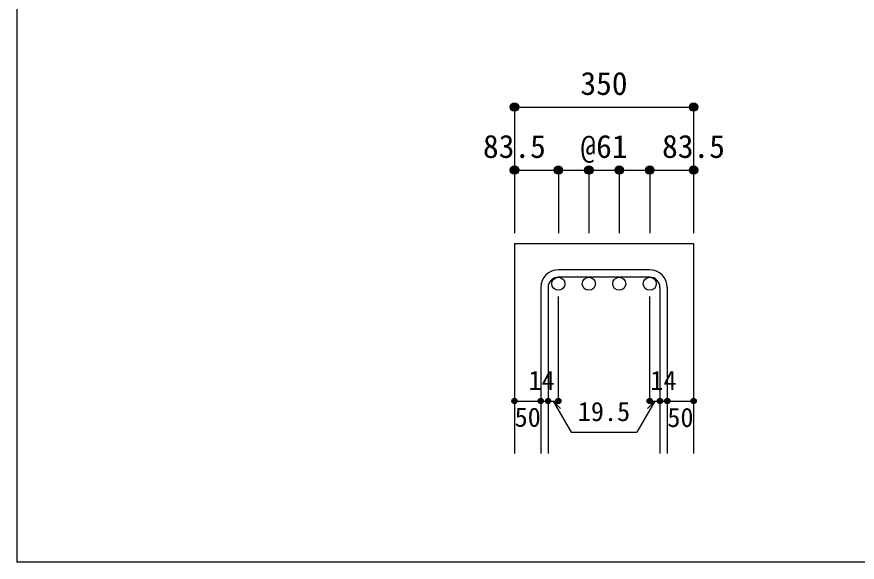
# Model space of a CAD drawing. Units: millimetres at full size, sheet at 1:20; details may follow other scales. Extents: x -3982 to 3969, y -2797 to 2801.
# Drawn here: x -3982 to -2382, y -2797 to -1758 of the extents above; entities that cross this region are included whole.
import ezdxf
from ezdxf.enums import TextEntityAlignment as Align

# ---------------------------------------------------------------- set-up
doc = ezdxf.new("R2010")
doc.units = ezdxf.units.MM
doc.header["$LTSCALE"] = 20
doc.header["$PDMODE"] = 32
doc.header["$PDSIZE"] = 10
for name, color, linetype in [('6-1_躯体線', 2, 'Continuous'), ('6-5_梁主筋', 7, 'Continuous'), ('6-6_S.T.P.', 7, 'Continuous'), ('6-D_寸法', 4, 'Continuous'), ('F-0_枠', 6, 'Continuous')]:
    doc.layers.add(name, color=color, linetype=linetype)
doc.styles.add('ＭＳ ゴシック', font='')
doc.styles.get('ＭＳ ゴシック').set_extended_font_data('MS Gothic')

msp = doc.modelspace()

# ---------------------------------------------------------------- linework, layer by layer
at = {"layer": '6-1_躯体線'}
for p, q in [((-3034.37, -2189.67), (-3034.37, -2589.67)), ((-3034.37, -2189.67), (-2693.37, -2189.67)), ((-2693.37, -2189.67), (-2693.37, -2589.67))]:
    msp.add_line(p, q, dxfattribs=at)
at = {"layer": '6-5_梁主筋', "color": 3}
for centre in [(-2950.87, -2266.17), (-2892.87, -2266.17), (-2834.87, -2266.17), (-2776.87, -2266.17)]:
    msp.add_circle(centre, 12.5, dxfattribs=at)
at = {"layer": '6-6_S.T.P.'}
for p, q in [((-2776.87, -2239.67), (-2950.87, -2239.67)), ((-2776.87, -2253.67), (-2950.87, -2253.67)), ((-2984.37, -2273.17), (-2984.37, -2589.67)), ((-2970.37, -2273.17), (-2970.37, -2589.67)), ((-2757.37, -2273.17), (-2757.37, -2589.67)), ((-2743.37, -2273.17), (-2743.37, -2589.67))]:
    msp.add_line(p, q, dxfattribs=at)
for centre, radius, start, end in [((-2950.87, -2273.17), 33.5, 90, 180), ((-2776.87, -2273.17), 33.5, 0, 90), ((-2950.87, -2273.17), 19.5, 90, 180), ((-2776.87, -2273.17), 19.5, 0, 90)]:
    msp.add_arc(centre, radius, start, end, dxfattribs=at)
at = {"layer": '6-D_寸法'}
for p, q in [((-3034.37, -1929.67), (-3034.37, -2049.67)), ((-3034.37, -1929.67), (-2693.37, -1929.67)), ((-2693.37, -1929.67), (-2693.37, -2049.67)), ((-3034.37, -2049.67), (-2950.87, -2049.67)), ((-3034.37, -2049.67), (-3034.37, -2169.67)), ((-2950.87, -2049.67), (-2950.87, -2169.67)), ((-2950.87, -2049.67), (-2863.87, -2049.67)), ((-2892.87, -2049.67), (-2892.87, -2169.67)), ((-2863.87, -2049.67), (-2776.87, -2049.67)), ((-2834.87, -2049.67), (-2834.87, -2169.67)), ((-2776.87, -2049.67), (-2776.87, -2169.67)), ((-2776.87, -2049.67), (-2693.37, -2049.67)), ((-2693.37, -2049.67), (-2693.37, -2169.67)), ((-2950.87, -2489.67), (-2950.87, -2290.34)), ((-2776.87, -2489.67), (-2776.87, -2290.34)), ((-3034.37, -2489.67), (-2984.37, -2489.67)), ((-2984.37, -2489.67), (-2950.87, -2489.67)), ((-2960.62, -2489.67), (-2946.48, -2503.81)), ((-2960.62, -2489.67), (-2926.39, -2548.95)), ((-2767.12, -2489.67), (-2801.34, -2548.95)), ((-2767.12, -2489.67), (-2781.26, -2503.81)), ((-2776.87, -2489.67), (-2693.37, -2489.67)), ((-2757.37, -2489.67), (-2743.37, -2489.67)), ((-2926.39, -2548.95), (-2801.34, -2548.95))]:
    msp.add_line(p, q, dxfattribs=at)
msp.add_lwpolyline([(-2693.37, -1929.67), (-2693.37, -2049.67), (-2693.37, -2169.67)], dxfattribs=at)
for centre, radius in [((-3034.37, -1929.67), 8), ((-3034.37, -1929.67), 7.2), ((-3034.37, -1929.67), 6.4), ((-3034.37, -1929.67), 5.6), ((-3034.37, -1929.67), 4.8), ((-3034.37, -1929.67), 4), ((-3034.37, -1929.67), 3.2), ((-3034.37, -1929.67), 2.4), ((-3034.37, -1929.67), 1.6), ((-3034.37, -1929.67), 0.8), ((-2693.37, -1929.67), 8), ((-2693.37, -1929.67), 7.2), ((-2693.37, -1929.67), 6.4), ((-2693.37, -1929.67), 5.6), ((-2693.37, -1929.67), 4.8), ((-2693.37, -1929.67), 4), ((-2693.37, -1929.67), 3.2), ((-2693.37, -1929.67), 2.4), ((-2693.37, -1929.67), 1.6), ((-2693.37, -1929.67), 0.8), ((-3034.37, -2049.67), 8), ((-3034.37, -2049.67), 7.2), ((-3034.37, -2049.67), 6.4), ((-3034.37, -2049.67), 5.6), ((-3034.37, -2049.67), 4.8), ((-3034.37, -2049.67), 4), ((-3034.37, -2049.67), 3.2), ((-3034.37, -2049.67), 2.4), ((-2950.87, -2049.67), 8), ((-2950.87, -2049.67), 7.2), ((-2950.87, -2049.67), 6.4), ((-2950.87, -2049.67), 5.6), ((-2950.87, -2049.67), 4.8), ((-2950.87, -2049.67), 4), ((-2950.87, -2049.67), 3.2), ((-2950.87, -2049.67), 2.4), ((-2892.87, -2049.67), 8), ((-2892.87, -2049.67), 7.2), ((-2892.87, -2049.67), 6.4), ((-2892.87, -2049.67), 5.6), ((-2892.87, -2049.67), 4.8), ((-2892.87, -2049.67), 4), ((-2892.87, -2049.67), 3.2), ((-2892.87, -2049.67), 2.4), ((-2834.87, -2049.67), 8), ((-2834.87, -2049.67), 7.2), ((-2834.87, -2049.67), 6.4), ((-2834.87, -2049.67), 5.6), ((-2834.87, -2049.67), 4.8), ((-2834.87, -2049.67), 4), ((-2834.87, -2049.67), 3.2), ((-2834.87, -2049.67), 2.4), ((-2776.87, -2049.67), 8), ((-2776.87, -2049.67), 7.2), ((-2776.87, -2049.67), 6.4), ((-2776.87, -2049.67), 5.6), ((-2776.87, -2049.67), 4.8), ((-2776.87, -2049.67), 4), ((-2776.87, -2049.67), 3.2), ((-2776.87, -2049.67), 2.4), ((-2693.37, -2049.67), 8), ((-2693.37, -2049.67), 7.2), ((-2693.37, -2049.67), 6.4), ((-2693.37, -2049.67), 5.6), ((-2693.37, -2049.67), 4.8), ((-2693.37, -2049.67), 4), ((-2693.37, -2049.67), 3.2), ((-2693.37, -2049.67), 2.4), ((-3034.37, -2049.67), 1.6), ((-3034.37, -2049.67), 0.8), ((-2950.87, -2049.67), 1.6), ((-2950.87, -2049.67), 0.8), ((-2892.87, -2049.67), 1.6), ((-2892.87, -2049.67), 0.8), ((-2834.87, -2049.67), 1.6), ((-2834.87, -2049.67), 0.8), ((-2776.87, -2049.67), 1.6), ((-2776.87, -2049.67), 0.8), ((-2693.37, -2049.67), 1.6), ((-2693.37, -2049.67), 0.8), ((-3034.37, -2489.67), 4), ((-3034.37, -2489.67), 3.6), ((-3034.37, -2489.67), 3.2), ((-3034.37, -2489.67), 2.8), ((-3034.37, -2489.67), 2.4), ((-3034.37, -2489.67), 2), ((-3034.37, -2489.67), 1.6), ((-3034.37, -2489.67), 1.2), ((-3034.37, -2489.67), 0.8), ((-3034.37, -2489.67), 0.4), ((-2984.37, -2489.67), 4), ((-2984.37, -2489.67), 3.6), ((-2984.37, -2489.67), 3.2), ((-2984.37, -2489.67), 2.8), ((-2984.37, -2489.67), 2.4), ((-2984.37, -2489.67), 2), ((-2984.37, -2489.67), 1.6), ((-2984.37, -2489.67), 1.2), ((-2984.37, -2489.67), 0.8), ((-2984.37, -2489.67), 0.4), ((-2970.37, -2489.67), 4), ((-2970.37, -2489.67), 3.6), ((-2970.37, -2489.67), 3.2), ((-2970.37, -2489.67), 2.8), ((-2970.37, -2489.67), 2.4), ((-2970.37, -2489.67), 2), ((-2970.37, -2489.67), 1.6), ((-2970.37, -2489.67), 1.2), ((-2970.37, -2489.67), 0.8), ((-2970.37, -2489.67), 0.4), ((-2950.87, -2489.67), 4), ((-2950.87, -2489.67), 3.6), ((-2950.87, -2489.67), 3.2), ((-2950.87, -2489.67), 2.8), ((-2950.87, -2489.67), 2.4), ((-2950.87, -2489.67), 2), ((-2950.87, -2489.67), 1.6), ((-2950.87, -2489.67), 1.2), ((-2950.87, -2489.67), 0.8), ((-2950.87, -2489.67), 0.4), ((-2776.87, -2489.67), 4), ((-2776.87, -2489.67), 3.6), ((-2776.87, -2489.67), 3.2), ((-2776.87, -2489.67), 2.8), ((-2776.87, -2489.67), 2.4), ((-2776.87, -2489.67), 2), ((-2776.87, -2489.67), 1.6), ((-2776.87, -2489.67), 1.2), ((-2776.87, -2489.67), 0.8), ((-2776.87, -2489.67), 0.4), ((-2757.37, -2489.67), 4), ((-2757.37, -2489.67), 3.6), ((-2757.37, -2489.67), 3.2), ((-2757.37, -2489.67), 2.8), ((-2757.37, -2489.67), 2.4), ((-2757.37, -2489.67), 2), ((-2757.37, -2489.67), 1.6), ((-2757.37, -2489.67), 1.2), ((-2757.37, -2489.67), 0.8), ((-2757.37, -2489.67), 0.4), ((-2743.37, -2489.67), 4), ((-2743.37, -2489.67), 3.6), ((-2743.37, -2489.67), 3.2), ((-2743.37, -2489.67), 2.8), ((-2743.37, -2489.67), 2.4), ((-2743.37, -2489.67), 2), ((-2743.37, -2489.67), 1.6), ((-2743.37, -2489.67), 1.2), ((-2743.37, -2489.67), 0.8), ((-2743.37, -2489.67), 0.4), ((-2693.37, -2489.67), 4), ((-2693.37, -2489.67), 3.6), ((-2693.37, -2489.67), 3.2), ((-2693.37, -2489.67), 2.8), ((-2693.37, -2489.67), 2.4), ((-2693.37, -2489.67), 2), ((-2693.37, -2489.67), 1.6), ((-2693.37, -2489.67), 1.2), ((-2693.37, -2489.67), 0.8), ((-2693.37, -2489.67), 0.4)]:
    msp.add_circle(centre, radius, dxfattribs=at)
at = {"layer": '6-D_寸法', "color": 7}
for p in [(-3034.37, -1929.67), (-2693.37, -1929.67), (-3034.37, -2049.67), (-2950.87, -2049.67), (-2892.87, -2049.67), (-2892.87, -2049.67), (-2834.87, -2049.67), (-2834.87, -2049.67), (-2776.87, -2049.67), (-2693.37, -2049.67), (-3034.37, -2489.67), (-2984.37, -2489.67), (-2970.37, -2489.67), (-2950.87, -2489.67), (-2776.87, -2489.67), (-2757.37, -2489.67), (-2743.37, -2489.67), (-2693.37, -2489.67)]:
    msp.add_point(p, dxfattribs=at)
at = {"layer": 'F-0_枠'}
for p in [(-3981.92, 2800.77), (3969.4, -2796.83)]:
    msp.add_line(p, (-3981.92, -2796.83), dxfattribs=at)

# ---------------------------------------------------------------- texts
at = {"layer": '6-D_寸法', "style": 'ＭＳ ゴシック'}
for s, height, p in [('350', 43.99, (-2908.87, -1919.67)), ('83.5', 43.99, (-3094.37, -2039.67)), ('@61', 43.99, (-2908.87, -2039.67)), ('83.5', 43.99, (-2753.37, -2039.67)), ('14', 36.66, (-3007.68, -2479.6)), ('14', 36.66, (-2775.76, -2479.67)), ('19.5', 36.66, (-2913.87, -2538.95)), ('50', 36.66, (-3034.11, -2549.77)), ('50', 36.66, (-2743.37, -2550.22))]:
    msp.add_text(s, height=height, dxfattribs=at).set_placement(p, align=Align.BOTTOM_LEFT)

doc.saveas('drawing.dxf')
